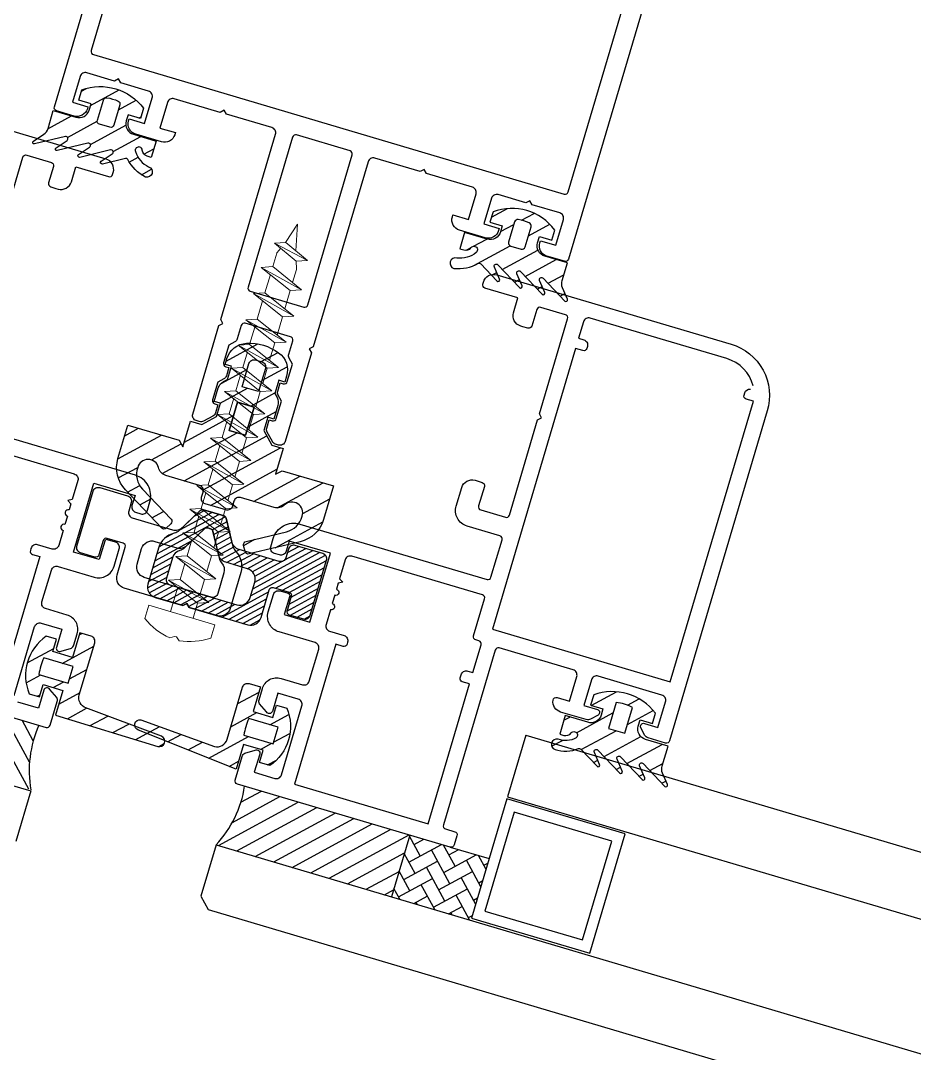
# Model space of a CAD drawing. Header units: millimetres. Extents: x 62878 to 70819, y -67946 to -61850.
# Drawn here: x 67330.67 to 67339.01, y -67114.46 to -67104.83 of the extents above; entities that cross this region are included whole.
import ezdxf

# ---------------------------------------------------------------- set-up
doc = ezdxf.new("R2010")
doc.units = ezdxf.units.MM
doc.layers.add('DOGRAMA', color=171, linetype='Continuous', lineweight=0)
doc.layers.add('DOĞRAMA-yeni', color=40, linetype='Continuous')
pattern_1 = [(28.49896, (67230.20123, -67067.4971), (-0.07574642, 0.1395136), [])]

# ---------------------------------------------------------------- blocks, each defined once
blk = doc.blocks.new('SPANDREL 96')
at = {"layer": 'DOĞRAMA-yeni', "color": 122, "lineweight": -2}
for p, q in [((46174.1326, 27269.3454), (46168.0904, 27267.5614)), ((46174.1326, 27269.3454), (46174.3025, 27268.7699)), ((46174.3025, 27268.7699), (46168.022, 27266.9156)), ((46177.0208, 27268.3213), (46084.9453, 27241.1029)), ((46177.0208, 27268.3213), (46177.1624, 27267.8418)), ((46177.1624, 27267.8418), (46177.0948, 27267.7176)), ((46177.0948, 27267.7176), (46085.2204, 27240.5586)), ((46084.9453, 27241.1029), (46085.0841, 27240.6328))]:
    blk.add_line(p, q, dxfattribs=at)
for points in [[(46174.6366, 27267.6382), (46173.5337, 27267.3126), (46173.2052, 27268.4251), (46174.3081, 27268.7508)], [(46174.5124, 27267.7058), (46173.6013, 27267.4368), (46173.3294, 27268.3575), (46174.2405, 27268.6265)]]:
    blk.add_lwpolyline(points, close=True, dxfattribs=at)
blk = doc.blocks.new('a2we')
at = {"lineweight": 5, "ltscale": 0.5}
for p, q in [((-196.014, -415.287), (-196.593, -417.249)), ((-196.014, -415.287), (-195.464, -417.711)), ((-197.575, -417.606), (-196.575, -417.242)), ((-194.158, -418.262), (-197.575, -417.606)), ((-195.158, -418.626), (-197.575, -417.606)), ((-196.89, -417.895), (-197.096, -418.345)), ((-196.575, -417.242), (-194.158, -418.262)), ((-197.114, -419.743), (-197.114, -418.428)), ((-194.158, -418.262), (-195.158, -418.626)), ((-195.158, -418.626), (-194.926, -419.295)), ((-198.114, -420.107), (-197.114, -419.743)), ((-197.114, -419.743), (-193.915, -421.04)), ((-197.114, -419.743), (-193.915, -421.04)), ((-194.915, -420.634), (-194.915, -419.361)), ((-194.915, -421.404), (-198.114, -420.107)), ((-193.915, -421.04), (-198.114, -420.107)), ((-197.114, -422.297), (-197.114, -420.512)), ((-193.915, -421.04), (-194.915, -421.404)), ((-194.915, -423.189), (-194.915, -421.404)), ((-198.114, -422.661), (-197.114, -422.297)), ((-194.915, -423.958), (-198.114, -422.661)), ((-193.915, -423.594), (-198.114, -422.661)), ((-197.114, -422.297), (-193.915, -423.594)), ((-197.114, -422.297), (-193.915, -423.594)), ((-197.114, -424.851), (-197.114, -423.066)), ((-193.915, -423.594), (-194.915, -423.958)), ((-194.915, -425.743), (-194.915, -423.958)), ((-198.114, -425.215), (-197.114, -424.851)), ((-194.915, -426.512), (-198.114, -425.215)), ((-193.915, -426.148), (-198.114, -425.215)), ((-197.114, -424.851), (-193.915, -426.148)), ((-197.114, -424.851), (-193.915, -426.148)), ((-197.114, -427.305), (-197.114, -425.621)), ((-193.915, -426.148), (-194.915, -426.512)), ((-194.915, -428.197), (-194.915, -426.512)), ((-198.114, -427.669), (-197.114, -427.305)), ((-197.114, -427.305), (-193.915, -428.602)), ((-197.114, -427.305), (-193.915, -428.602)), ((-194.915, -428.966), (-198.114, -427.669)), ((-193.915, -428.602), (-198.114, -427.669)), ((-197.114, -429.559), (-197.114, -428.024)), ((-193.915, -428.602), (-194.915, -428.966)), ((-194.915, -430.451), (-194.915, -428.966)), ((-198.114, -429.923), (-197.114, -429.559)), ((-194.915, -431.22), (-198.114, -429.923)), ((-193.915, -430.856), (-198.114, -429.923)), ((-197.114, -429.559), (-193.915, -430.856)), ((-197.114, -429.559), (-193.915, -430.856)), ((-197.114, -431.813), (-197.114, -430.278)), ((-193.915, -430.856), (-194.915, -431.22)), ((-194.915, -432.705), (-194.915, -431.22)), ((-198.114, -432.177), (-197.114, -431.813)), ((-194.915, -433.474), (-198.114, -432.177)), ((-193.915, -433.11), (-198.114, -432.177)), ((-197.114, -431.813), (-193.915, -433.11)), ((-197.114, -431.813), (-193.915, -433.11)), ((-197.114, -434.067), (-197.114, -432.532)), ((-193.915, -433.11), (-194.915, -433.474)), ((-198.114, -434.431), (-197.114, -434.067)), ((-197.114, -434.067), (-193.915, -435.365)), ((-197.114, -434.067), (-193.915, -435.365)), ((-194.915, -434.959), (-194.915, -433.474)), ((-194.915, -435.729), (-198.114, -434.431)), ((-193.915, -435.365), (-198.114, -434.431)), ((-197.114, -436.364), (-197.114, -434.786)), ((-193.915, -435.365), (-194.915, -435.729)), ((-194.915, -437.256), (-194.915, -435.729)), ((-198.114, -436.728), (-197.114, -436.364)), ((-194.915, -438.025), (-198.114, -436.728)), ((-193.915, -437.661), (-198.114, -436.728)), ((-197.114, -436.364), (-193.915, -437.661)), ((-197.114, -436.364), (-193.915, -437.661)), ((-197.114, -438.661), (-197.114, -437.134)), ((-193.915, -437.661), (-194.915, -438.025)), ((-194.915, -439.553), (-194.915, -438.025)), ((-198.114, -439.025), (-197.114, -438.661)), ((-194.915, -440.322), (-198.114, -439.025)), ((-193.915, -439.958), (-198.114, -439.025)), ((-197.114, -438.661), (-193.915, -439.958)), ((-197.114, -438.661), (-193.915, -439.958)), ((-197.114, -440.958), (-197.114, -439.431)), ((-193.915, -439.958), (-194.915, -440.322)), ((-198.114, -441.322), (-197.114, -440.958)), ((-197.114, -440.958), (-193.915, -442.255)), ((-194.915, -441.85), (-194.915, -440.322)), ((-194.915, -442.619), (-198.114, -441.322)), ((-193.915, -442.255), (-198.114, -441.322)), ((-197.114, -443.254), (-197.114, -441.727)), ((-193.915, -442.255), (-194.915, -442.619)), ((-194.915, -444.145), (-194.915, -442.619)), ((-198.114, -443.618), (-197.114, -443.254)), ((-194.915, -444.915), (-198.114, -443.618)), ((-193.915, -444.551), (-198.114, -443.618)), ((-197.114, -443.254), (-193.915, -444.551)), ((-197.114, -445.554), (-197.114, -444.023)), ((-193.915, -444.551), (-194.915, -444.915)), ((-198.114, -445.918), (-197.114, -445.554)), ((-197.114, -445.554), (-193.915, -446.851)), ((-197.114, -445.554), (-193.915, -446.851)), ((-194.915, -446.446), (-194.915, -444.915)), ((-193.915, -446.851), (-198.114, -445.918)), ((-194.915, -447.215), (-198.114, -445.918)), ((-197.114, -447.854), (-197.114, -446.323)), ((-193.915, -446.851), (-194.915, -447.215)), ((-194.915, -448.746), (-194.915, -447.215)), ((-197.114, -447.854), (-198.114, -448.218)), ((-194.915, -449.515), (-198.114, -448.218)), ((-198.114, -448.218), (-193.915, -449.151)), ((-193.915, -449.151), (-197.114, -447.854)), ((-197.114, -450.154), (-197.114, -448.624)), ((-193.915, -449.151), (-194.915, -449.515)), ((-194.915, -451.046), (-194.915, -449.515)), ((-198.114, -450.518), (-197.114, -450.154)), ((-194.915, -451.815), (-198.114, -450.518)), ((-193.915, -451.451), (-198.114, -450.518)), ((-197.114, -450.154), (-193.915, -451.451)), ((-197.114, -453.287), (-197.114, -450.924)), ((-193.915, -451.451), (-194.915, -451.815)), ((-194.915, -453.287), (-194.915, -451.815)), ((-192.798, -453.287), (-199.231, -453.287)), ((-199.231, -454.583), (-199.231, -453.287)), ((-192.798, -454.583), (-192.798, -453.287))]:
    blk.add_line(p, q, dxfattribs=at)
blk.add_lwpolyline([(-196.469, -455.664), (-196.113, -455.4), (-195.916, -455.4), (-195.56, -455.664)], dxfattribs=at)
for centre, radius, start, end in [((-196.914, -418.428), 0.2, 155.32512, 180), ((-195.115, -419.361), 0.2, 0, 19.11162), ((-195.66, -449.529), 6.188, 234.75731, 262.49049), ((-196.369, -449.529), 6.188, 277.50951, 305.24269)]:
    blk.add_arc(centre, radius, start, end, dxfattribs=at)

msp = doc.modelspace()

# ---------------------------------------------------------------- hatches: boundary and pattern name
at = {"layer": 'DOGRAMA', "lineweight": -2}
h = msp.add_hatch(dxfattribs=at)
h.set_pattern_fill('ANSI31', color=256, scale=0.05, angle=343.50275, style=0)
h.set_pattern_definition(pattern_1)
edge = h.paths.add_edge_path()
edge.add_arc((67330.831, -67105.8077), 0.1, 303.49896, 343.49896)
edge.add_line((67330.9268, -67105.8361), (67330.976, -67105.6701))
edge.add_line((67330.976, -67105.6701), (67331.1869, -67105.7326))
edge.add_arc((67331.2153, -67105.6367), 0.1, 253.49896, 343.49896)
edge.add_line((67331.3112, -67105.6652), (67331.3283, -67105.6076))
edge.add_line((67331.3283, -67105.6076), (67331.2132, -67105.5735))
edge.add_line((67331.2132, -67105.5735), (67331.2416, -67105.4777))
edge.add_arc((67331.4156, -67105.9464), 0.5, 36.62906, 110.36886, ccw=False)
edge.add_line((67331.8169, -67105.6481), (67331.7885, -67105.744))
edge.add_line((67331.7885, -67105.744), (67331.6734, -67105.7099))
edge.add_line((67331.6734, -67105.7099), (67331.6564, -67105.7674))
edge.add_arc((67331.7523, -67105.7958), 0.1, 163.49896, 253.49896)
edge.add_line((67331.7239, -67105.8917), (67331.9348, -67105.9542))
edge.add_line((67331.9348, -67105.9542), (67331.8895, -67106.1071))
edge.add_line((67331.8895, -67106.1071), (67331.8517, -67106.0959))
edge.add_arc((67331.8701, -67106.0335), 0.065, 185.08962, 253.49896, ccw=False)
edge.add_arc((67331.7728, -67106.0422), 0.0327, 5.08962, 198.92924)
edge.add_arc((67331.9721, -67105.9767), 0.2424, 198.30149, 243.80826)
edge.add_arc((67331.8496, -67106.2418), 0.05, -105.52888, 71.98435, ccw=False)
edge.add_arc((67332.0012, -67105.9568), 0.3718, 206.99894, 243.65046, ccw=False)
edge.add_arc((67331.6536, -67106.1371), 0.02, 35.1133, 103.49896)
edge.add_line((67331.6489, -67106.1177), (67331.435, -67106.169))
edge.add_arc((67331.4315, -67106.1545), 0.015, 123.49896, 283.49896, ccw=False)
edge.add_line((67331.4232, -67106.1419), (67331.5258, -67106.074))
edge.add_arc((67331.5148, -67106.0573), 0.02, 303.49896, 463.49896)
edge.add_line((67331.5101, -67106.0379), (67331.224, -67106.1065))
edge.add_arc((67331.2205, -67106.092), 0.015, 123.49896, 283.49896, ccw=False)
edge.add_line((67331.2122, -67106.0795), (67331.3149, -67106.0115))
edge.add_arc((67331.3039, -67105.9948), 0.02, 303.49896, 463.49896)
edge.add_line((67331.2992, -67105.9754), (67331.0131, -67106.0441))
edge.add_arc((67331.0096, -67106.0295), 0.015, 123.49896, 283.49896, ccw=False)
edge.add_line((67331.0013, -67106.017), (67331.104, -67105.949))
edge.add_arc((67331.0929, -67105.9323), 0.02, 303.49896, 463.49896)
edge.add_line((67331.0883, -67105.9129), (67330.8021, -67105.9816))
edge.add_arc((67330.7986, -67105.967), 0.015, 123.49896, 283.49896, ccw=False)
edge.add_line((67330.7904, -67105.9545), (67330.8862, -67105.8911))
edge = h.paths.add_edge_path(flags=16)
edge.add_line((67331.5965, -67105.6176), (67331.5406, -67105.8061))
edge.add_arc((67331.5119, -67105.7976), 0.03, 253.49896, 343.49896, ccw=False)
edge.add_line((67331.5034, -67105.8264), (67331.4075, -67105.798))
edge.add_arc((67331.416, -67105.7692), 0.03, 163.49896, 253.49896, ccw=False)
edge.add_line((67331.3872, -67105.7607), (67331.4431, -67105.5722))
edge.add_arc((67331.4718, -67105.5807), 0.03, 81.26539, 163.49896, ccw=False)
edge.add_arc((67331.4156, -67105.9464), 0.4, 65.73252, 81.26539, ccw=False)
edge.add_arc((67331.5677, -67105.6091), 0.03, -16.50104, 65.73252, ccw=False)
h = msp.add_hatch(dxfattribs=at)
h.set_pattern_fill('ANSI31', color=256, scale=0.05, angle=343.50275, style=0)
h.set_pattern_definition(pattern_1)
edge = h.paths.add_edge_path()
edge.add_arc((67335.8168, -67107.2847), 0.1, 163.49896, 203.49896, ccw=False)
edge.add_line((67335.7209, -67107.2563), (67335.7701, -67107.0903))
edge.add_line((67335.7701, -67107.0903), (67335.5591, -67107.0278))
edge.add_arc((67335.5875, -67106.9319), 0.1, 163.49896, 253.49896, ccw=False)
edge.add_line((67335.4917, -67106.9035), (67335.5087, -67106.846))
edge.add_line((67335.5087, -67106.846), (67335.6238, -67106.8801))
edge.add_line((67335.6238, -67106.8801), (67335.6522, -67106.7842))
edge.add_arc((67335.2509, -67107.0825), 0.5, 36.62906, 110.36886)
edge.add_line((67335.0769, -67106.6138), (67335.0485, -67106.7097))
edge.add_line((67335.0485, -67106.7097), (67335.1635, -67106.7438))
edge.add_line((67335.1635, -67106.7438), (67335.1465, -67106.8013))
edge.add_arc((67335.0506, -67106.7729), 0.1, 253.49896, 343.49896, ccw=False)
edge.add_line((67335.0222, -67106.8688), (67334.8113, -67106.8063))
edge.add_line((67334.8113, -67106.8063), (67334.766, -67106.9592))
edge.add_line((67334.766, -67106.9592), (67334.8038, -67106.9704))
edge.add_arc((67334.8223, -67106.9081), 0.065, 253.49896, 321.90829)
edge.add_arc((67334.8992, -67106.9683), 0.0327, -51.93132, 141.90829, ccw=False)
edge.add_arc((67334.7678, -67106.8049), 0.2424, 263.18965, 308.69642, ccw=False)
edge.add_arc((67334.7261, -67107.0939), 0.05, 75.01356, 252.5268)
edge.add_arc((67334.7541, -67106.7723), 0.3718, 263.34746, 299.99898)
edge.add_arc((67334.9475, -67107.1129), 0.02, 43.49896, 111.88462, ccw=False)
edge.add_line((67334.962, -67107.0991), (67335.1134, -67107.2587))
edge.add_arc((67335.1243, -67107.2484), 0.015, 223.49896, 383.49896)
edge.add_line((67335.1381, -67107.2424), (67335.089, -67107.1295))
edge.add_arc((67335.1073, -67107.1215), 0.02, 43.49896, 203.49896, ccw=False)
edge.add_line((67335.1218, -67107.1078), (67335.3244, -67107.3212))
edge.add_arc((67335.3353, -67107.3109), 0.015, 223.49896, 383.49896)
edge.add_line((67335.349, -67107.3049), (67335.2999, -67107.192))
edge.add_arc((67335.3183, -67107.184), 0.02, 43.49896, 203.49896, ccw=False)
edge.add_line((67335.3328, -67107.1703), (67335.5353, -67107.3837))
edge.add_arc((67335.5462, -67107.3734), 0.015, 223.49896, 383.49896)
edge.add_line((67335.56, -67107.3674), (67335.5109, -67107.2545))
edge.add_arc((67335.5292, -67107.2465), 0.02, 43.49896, 203.49896, ccw=False)
edge.add_line((67335.5437, -67107.2327), (67335.7463, -67107.4462))
edge.add_arc((67335.7571, -67107.4359), 0.015, 223.49896, 383.49896)
edge.add_line((67335.7709, -67107.4299), (67335.7251, -67107.3245))
edge = h.paths.add_edge_path(flags=16)
edge.add_line((67335.2783, -67106.7083), (67335.2225, -67106.8968))
edge.add_arc((67335.2512, -67106.9053), 0.03, 163.49896, 253.49896)
edge.add_line((67335.2427, -67106.9341), (67335.3386, -67106.9625))
edge.add_arc((67335.3471, -67106.9337), 0.03, 253.49896, 343.49896)
edge.add_line((67335.3759, -67106.9422), (67335.4317, -67106.7537))
edge.add_arc((67335.403, -67106.7452), 0.03, 343.49896, 425.73252)
edge.add_arc((67335.2509, -67107.0825), 0.4, 65.73252, 81.26539)
edge.add_arc((67335.3071, -67106.7168), 0.03, 81.26539, 163.49896)
h = msp.add_hatch(dxfattribs=at)
h.set_pattern_fill('ANSI31', color=256, scale=0.05, angle=343.50275, style=0)
h.set_pattern_definition(pattern_1)
edge = h.paths.add_edge_path(flags=16)
edge.add_arc((67332.8489, -67108.0438), 0.05, 73.49896, 163.49896, ccw=False)
edge.add_line((67332.8631, -67107.9958), (67332.9207, -67108.0129))
edge.add_arc((67332.9065, -67108.0608), 0.05, -16.50104, 73.49896, ccw=False)
edge.add_line((67332.9544, -67108.075), (67332.8905, -67108.2908))
edge.add_line((67332.8905, -67108.2908), (67332.7371, -67108.2453))
edge.add_line((67332.7371, -67108.2453), (67332.801, -67108.0296))
h.paths.add_polyline_path([(67332.6945, -67108.3891), (67332.8479, -67108.4346), (67332.7698, -67108.6983), (67332.6164, -67108.6528)], flags=16)
edge = h.paths.add_edge_path()
edge.add_arc((67332.9601, -67108.091), 0.2, -16.50104, 54.06518, ccw=False)
edge.add_line((67333.1519, -67108.1478), (67333.1359, -67108.2018))
edge.add_line((67333.1359, -67108.2018), (67333.0784, -67108.1848))
edge.add_line((67333.0784, -67108.1848), (67333.0419, -67108.3078))
edge.add_line((67333.0419, -67108.3078), (67333.0626, -67108.3459))
edge.add_arc((67332.9748, -67108.3936), 0.1, -16.50104, 28.49896, ccw=False)
edge.add_line((67333.0706, -67108.422), (67333.0336, -67108.547))
edge.add_line((67333.0336, -67108.547), (67332.9761, -67108.5299))
edge.add_line((67332.9761, -67108.5299), (67332.9397, -67108.6529))
edge.add_line((67332.9397, -67108.6529), (67333.0151, -67108.7918))
edge.add_line((67333.0151, -67108.7918), (67333.1189, -67108.8225))
edge.add_line((67333.1189, -67108.8225), (67333.0479, -67109.0622))
edge.add_line((67333.0479, -67109.0622), (67333.11, -67109.0285))
edge.add_line((67333.11, -67109.0285), (67333.5894, -67109.1705))
edge.add_line((67333.5894, -67109.1705), (67333.4966, -67109.4838))
edge.add_arc((67333.209, -67109.3986), 0.3, 283.49896, 343.49896, ccw=False)
edge.add_line((67333.279, -67109.6903), (67332.8013, -67109.805))
edge.add_arc((67332.7943, -67109.7759), 0.03, 193.49896, 283.49896, ccw=False)
edge.add_line((67332.7651, -67109.7829), (67332.7511, -67109.7245))
edge.add_arc((67332.7803, -67109.7175), 0.03, 103.49896, 193.49896, ccw=False)
edge.add_line((67332.7733, -67109.6883), (67333.1499, -67109.5979))
edge.add_arc((67333.1032, -67109.4034), 0.2, 283.49896, 345.41856)
edge.add_arc((67333.2024, -67109.4209), 0.1, 340.78411, 493.49896)
edge.add_arc((67333.0647, -67109.2758), 0.1, 253.49896, 313.49896, ccw=False)
edge.add_line((67333.0363, -67109.3717), (67332.723, -67109.2789))
edge.add_arc((67332.7088, -67109.3268), 0.05, 73.49896, 163.49896)
edge.add_line((67332.6608, -67109.3126), (67332.6466, -67109.3605))
edge.add_arc((67332.5987, -67109.3463), 0.05, 253.49896, 343.49896, ccw=False)
edge.add_line((67332.5845, -67109.3943), (67332.3927, -67109.3375))
edge.add_arc((67332.4069, -67109.2895), 0.05, 163.49896, 253.49896, ccw=False)
edge.add_line((67332.359, -67109.2753), (67332.3732, -67109.2274))
edge.add_arc((67332.3252, -67109.2132), 0.05, 343.49896, 433.49896)
edge.add_line((67332.3394, -67109.1653), (67332.0261, -67109.0724))
edge.add_arc((67332.0545, -67108.9766), 0.1, 193.49896, 253.49896, ccw=False)
edge.add_arc((67331.86, -67109.0232), 0.1, 13.49896, 166.21381)
edge.add_arc((67331.9527, -67109.0626), 0.2, 161.57936, 223.49896)
edge.add_line((67331.8076, -67109.2003), (67332.0742, -67109.4813))
edge.add_arc((67332.0525, -67109.5019), 0.03, -46.50104, 43.49896, ccw=False)
edge.add_line((67332.0731, -67109.5237), (67332.0296, -67109.565))
edge.add_arc((67332.0089, -67109.5432), 0.03, 223.49896, 313.49896, ccw=False)
edge.add_line((67331.9872, -67109.5639), (67331.649, -67109.2075))
edge.add_arc((67331.8666, -67109.001), 0.3, 163.49896, 223.49896, ccw=False)
edge.add_line((67331.579, -67108.9158), (67331.6718, -67108.6024))
edge.add_line((67331.6718, -67108.6024), (67332.1512, -67108.7445))
edge.add_line((67332.1512, -67108.7445), (67332.1849, -67108.8066))
edge.add_line((67332.1849, -67108.8066), (67332.2559, -67108.5669))
edge.add_line((67332.2559, -67108.5669), (67332.3598, -67108.5977))
edge.add_line((67332.3598, -67108.5977), (67332.4986, -67108.5223))
edge.add_line((67332.4986, -67108.5223), (67332.5351, -67108.3993))
edge.add_line((67332.5351, -67108.3993), (67332.4775, -67108.3822))
edge.add_line((67332.4775, -67108.3822), (67332.5145, -67108.2573))
edge.add_arc((67332.6104, -67108.2857), 0.1, 118.49896, 163.49896, ccw=False)
edge.add_line((67332.5627, -67108.1978), (67332.6009, -67108.1771))
edge.add_line((67332.6009, -67108.1771), (67332.6373, -67108.0541))
edge.add_line((67332.6373, -67108.0541), (67332.5798, -67108.0371))
edge.add_line((67332.5798, -67108.0371), (67332.5958, -67107.9831))
edge.add_arc((67332.7875, -67108.0399), 0.2, 92.93274, 163.49896, ccw=False)
edge.add_arc((67332.8014, -67108.31), 0.4705, 54.06518, 92.93274, ccw=False)
at = {"layer": 'DOGRAMA', "lineweight": -2, "ltscale": 5}
h = msp.add_hatch(dxfattribs=at)
h.set_pattern_fill('ANSI31', color=256, scale=0.015, angle=343.50275, style=0)
h.set_pattern_definition([(28.49896, (67230.20123, -67067.4971), (-0.022723925, 0.041854078), [])])
edge = h.paths.add_edge_path(flags=16)
edge.add_line((67332.4423, -67109.5698), (67332.4162, -67109.5621))
edge.add_arc((67332.4077, -67109.5908), 0.03, 73.49896, 133.49896)
edge.add_line((67332.387, -67109.5691), (67332.1981, -67109.7483))
edge.add_arc((67332.1293, -67109.6757), 0.1, 285.64, 313.49896, ccw=False)
edge.add_arc((67332.1832, -67109.8683), 0.1, 105.64, 163.49896)
edge.add_line((67332.0873, -67109.8399), (67332.0305, -67110.0319))
edge.add_arc((67332.0784, -67110.0461), 0.05, 163.49896, 253.49896)
edge.add_line((67332.0642, -67110.094), (67332.6875, -67110.2786))
edge.add_arc((67332.7159, -67110.1828), 0.1, 253.49896, 343.49896)
edge.add_line((67332.8117, -67110.2112), (67332.8544, -67110.0672))
edge.add_arc((67332.7585, -67110.0388), 0.1, 343.49896, 433.49896)
edge.add_line((67332.7869, -67109.9429), (67332.5843, -67109.8829))
edge.add_arc((67332.6127, -67109.787), 0.1, 193.49896, 253.49896, ccw=False)
edge.add_line((67332.5155, -67109.8103), (67332.463, -67109.5916))
edge.add_arc((67332.4338, -67109.5986), 0.03, 13.49896, 73.49896)
edge = h.paths.add_edge_path()
edge.add_line((67333.027, -67110.1183), (67333.1756, -67110.1623))
edge.add_arc((67333.1671, -67110.1911), 0.03, -16.50104, 73.49896, ccw=False)
edge.add_line((67333.1958, -67110.1996), (67333.1561, -67110.3338))
edge.add_arc((67333.1848, -67110.3424), 0.03, 163.49896, 253.49896)
edge.add_line((67333.1763, -67110.3711), (67333.3106, -67110.4109))
edge.add_arc((67333.3248, -67110.3629), 0.05, 253.49896, 343.49896)
edge.add_line((67333.3727, -67110.3771), (67333.5247, -67109.8642))
edge.add_arc((67333.4767, -67109.85), 0.05, 343.49896, 433.49896)
edge.add_line((67333.4909, -67109.802), (67333.232, -67109.7253))
edge.add_arc((67333.2178, -67109.7733), 0.05, 73.49896, 163.49896)
edge.add_line((67333.1699, -67109.7591), (67333.1458, -67109.8406))
edge.add_arc((67333.0978, -67109.8264), 0.05, 253.49896, 343.49896, ccw=False)
edge.add_line((67333.0836, -67109.8743), (67332.71, -67109.7636))
edge.add_arc((67332.7384, -67109.6678), 0.1, 193.49896, 253.49896, ccw=False)
edge.add_line((67332.6411, -67109.6911), (67332.5886, -67109.4723))
edge.add_arc((67332.5595, -67109.4794), 0.03, 13.49896, 73.49896)
edge.add_line((67332.568, -67109.4506), (67332.3757, -67109.3936))
edge.add_arc((67332.3672, -67109.4224), 0.03, 73.49896, 133.49896)
edge.add_line((67332.3466, -67109.4006), (67332.1508, -67109.5864))
edge.add_arc((67332.082, -67109.5139), 0.1, 283.01029, 313.49896, ccw=False)
edge.add_arc((67332.1495, -67109.8062), 0.2, 103.01029, 163.49896)
edge.add_line((67331.9577, -67109.7494), (67331.8583, -67110.0852))
edge.add_arc((67331.9541, -67110.1136), 0.1, 163.49896, 253.49896)
edge.add_line((67331.9257, -67110.2094), (67332.1846, -67110.2861))
edge.add_line((67332.1846, -67110.2861), (67332.2219, -67110.2659))
edge.add_line((67332.2219, -67110.2659), (67332.2421, -67110.3032))
edge.add_line((67332.2421, -67110.3032), (67332.7887, -67110.4651))
edge.add_arc((67332.8171, -67110.3692), 0.1, 253.49896, 343.49896)
edge.add_line((67332.913, -67110.3976), (67332.9897, -67110.1385))
edge.add_arc((67333.0185, -67110.1471), 0.03, 73.49896, 163.49896, ccw=False)
at = {"layer": 'DOGRAMA', "lineweight": -2}
h = msp.add_hatch(dxfattribs=at)
h.set_pattern_fill('ANSI31', color=256, scale=0.05, angle=343.50275, style=0)
h.set_pattern_definition(pattern_1)
edge = h.paths.add_edge_path(flags=16)
edge.add_arc((67331.5009, -67111.0393), 0.6683, 156.62328, 170.37464)
edge.add_line((67330.842, -67110.9275), (67331.1155, -67111.0085))
edge.add_line((67331.1155, -67111.0085), (67331.1609, -67110.8551))
edge.add_line((67331.1609, -67110.8551), (67330.8875, -67110.7741))
edge = h.paths.add_edge_path()
edge.add_line((67331.3285, -67110.571), (67331.223, -67110.5398))
edge.add_line((67331.223, -67110.5398), (67331.1549, -67110.7699))
edge.add_line((67331.1549, -67110.7699), (67330.9727, -67110.7159))
edge.add_line((67330.9727, -67110.7159), (67331.0068, -67110.6009))
edge.add_line((67331.0068, -67110.6009), (67330.9109, -67110.5725))
edge.add_arc((67331.1593, -67110.9381), 0.442, 124.19131, 202.80661)
edge.add_line((67330.7518, -67111.1094), (67330.8477, -67111.1378))
edge.add_line((67330.8477, -67111.1378), (67330.8818, -67111.0227))
edge.add_line((67330.8818, -67111.0227), (67331.064, -67111.0767))
edge.add_line((67331.064, -67111.0767), (67330.9958, -67111.3068))
edge.add_line((67330.9958, -67111.3068), (67331.9515, -67111.5993))
edge.add_arc((67331.9657, -67111.5514), 0.05, 253.49896, 426.78912)
edge.add_line((67331.9854, -67111.5054), (67331.2801, -67111.2407))
edge.add_arc((67331.3144, -67111.1468), 0.1, 163.49896, 249.92423, ccw=False)
edge.add_line((67331.2185, -67111.1184), (67331.3623, -67110.6332))
edge.add_arc((67331.3143, -67110.619), 0.05, 343.49896, 433.49896)
h = msp.add_hatch(dxfattribs=at)
h.set_pattern_fill('ANSI31', color=256, scale=0.04, angle=343.50275, style=0)
h.set_pattern_definition([(118.49896, (67460.54055, -67135.73127), (0.11161088, 0.06059713), [])])
h.paths.add_polyline_path([(67329.5594, -67111.0508, 0.414214), (67329.5936, -67111.0322), (67330.8424, -67111.4022, 0.153231), (67330.7679, -67112.0059), (67329.3968, -67111.5997)])
h.paths.add_polyline_path([(67329.3021, -67110.9459), (67329.5408, -67111.0166, 0.414214), (67329.5594, -67111.0508), (67329.3968, -67111.5997), (67329.1316, -67111.5212)])
h = msp.add_hatch(dxfattribs=at)
h.set_pattern_fill('ANSI31', color=256, scale=0.05, angle=343.50275, style=0)
h.set_pattern_definition(pattern_1)
edge = h.paths.add_edge_path(flags=16)
edge.add_arc((67333.4117, -67111.6053), 0.6683, 156.62328, 170.37464)
edge.add_line((67332.7528, -67111.4936), (67333.0263, -67111.5746))
edge.add_line((67333.0263, -67111.5746), (67333.0717, -67111.4212))
edge.add_line((67333.0717, -67111.4212), (67332.7983, -67111.3402))
edge = h.paths.add_edge_path()
edge.add_line((67332.8037, -67111.0132), (67332.9091, -67111.0445))
edge.add_line((67332.9091, -67111.0445), (67332.841, -67111.2746))
edge.add_line((67332.841, -67111.2746), (67333.0231, -67111.3286))
edge.add_line((67333.0231, -67111.3286), (67333.0572, -67111.2135))
edge.add_line((67333.0572, -67111.2135), (67333.1531, -67111.2419))
edge.add_arc((67332.7457, -67111.4132), 0.442, -55.80869, 22.80661, ccw=False)
edge.add_line((67332.994, -67111.7788), (67332.8982, -67111.7504))
edge.add_line((67332.8982, -67111.7504), (67332.9323, -67111.6354))
edge.add_line((67332.9323, -67111.6354), (67332.7501, -67111.5814))
edge.add_line((67332.7501, -67111.5814), (67332.6819, -67111.8115))
edge.add_line((67332.6819, -67111.8115), (67331.7705, -67111.4483))
edge.add_arc((67331.7847, -67111.4003), 0.05, 80.2088, 253.49896, ccw=False)
edge.add_line((67331.7932, -67111.3511), (67332.4795, -67111.6012))
edge.add_arc((67332.5019, -67111.5038), 0.1, 257.07369, 343.49896)
edge.add_line((67332.5978, -67111.5322), (67332.7415, -67111.047))
edge.add_arc((67332.7895, -67111.0612), 0.05, 73.49896, 163.49896, ccw=False)
h = msp.add_hatch(dxfattribs=at)
h.set_pattern_fill('ANSI31', color=256, scale=0.05, angle=343.50275, style=0)
h.set_pattern_definition(pattern_1)
edge = h.paths.add_edge_path(flags=16)
edge.add_arc((67336.1897, -67111.5887), 0.4, 61.962, 85.03592)
edge.add_line((67336.2243, -67111.1902), (67336.1527, -67111.4317))
edge.add_line((67336.1527, -67111.4317), (67336.3061, -67111.4772))
edge.add_line((67336.3061, -67111.4772), (67336.3777, -67111.2356))
edge = h.paths.add_edge_path()
edge.add_arc((67336.1897, -67111.5887), 0.5, 36.62906, 110.36886)
edge.add_line((67336.0156, -67111.1199), (67335.9872, -67111.2158))
edge.add_line((67335.9872, -67111.2158), (67336.1023, -67111.2499))
edge.add_line((67336.1023, -67111.2499), (67336.0853, -67111.3074))
edge.add_arc((67335.9894, -67111.279), 0.1, 253.49896, 343.49896, ccw=False)
edge.add_line((67335.961, -67111.3749), (67335.75, -67111.3124))
edge.add_line((67335.75, -67111.3124), (67335.6989, -67111.485))
edge.add_line((67335.6989, -67111.485), (67335.7368, -67111.4962))
edge.add_arc((67335.7552, -67111.4339), 0.065, 253.49896, 321.90829)
edge.add_arc((67335.8321, -67111.4942), 0.0327, -51.93132, 141.90829, ccw=False)
edge.add_arc((67335.7544, -67111.3463), 0.1993, 249.14927, 299.41518, ccw=False)
edge.add_arc((67335.6705, -67111.5809), 0.05, 75.01356, 252.5268)
edge.add_arc((67335.7524, -67111.3201), 0.3233, 252.55831, 291.88462)
edge.add_arc((67335.8804, -67111.6387), 0.02, 43.49896, 111.88462, ccw=False)
edge.add_line((67335.8949, -67111.6249), (67336.0464, -67111.7845))
edge.add_arc((67336.0573, -67111.7742), 0.015, 223.49896, 383.49896)
edge.add_line((67336.071, -67111.7682), (67336.0219, -67111.6553))
edge.add_arc((67336.0403, -67111.6474), 0.02, 43.49896, 203.49896, ccw=False)
edge.add_line((67336.0548, -67111.6336), (67336.2573, -67111.847))
edge.add_arc((67336.2682, -67111.8367), 0.015, 223.49896, 383.49896)
edge.add_line((67336.282, -67111.8307), (67336.2329, -67111.7178))
edge.add_arc((67336.2512, -67111.7098), 0.02, 43.49896, 203.49896, ccw=False)
edge.add_line((67336.2657, -67111.6961), (67336.4683, -67111.9095))
edge.add_arc((67336.4791, -67111.8992), 0.015, 223.49896, 383.49896)
edge.add_line((67336.4929, -67111.8932), (67336.4438, -67111.7803))
edge.add_arc((67336.4621, -67111.7723), 0.02, 43.49896, 203.49896, ccw=False)
edge.add_line((67336.4767, -67111.7586), (67336.6792, -67111.972))
edge.add_arc((67336.6901, -67111.9617), 0.015, 223.49896, 383.49896)
edge.add_line((67336.7038, -67111.9557), (67336.658, -67111.8504))
edge.add_arc((67336.7497, -67111.8105), 0.1, 163.49896, 203.49896, ccw=False)
edge.add_line((67336.6539, -67111.7821), (67336.7088, -67111.5964))
edge.add_line((67336.7088, -67111.5964), (67336.4979, -67111.534))
edge.add_arc((67336.5263, -67111.4381), 0.1, 163.49896, 253.49896, ccw=False)
edge.add_line((67336.4304, -67111.4097), (67336.4475, -67111.3521))
edge.add_line((67336.4475, -67111.3521), (67336.5625, -67111.3862))
edge.add_line((67336.5625, -67111.3862), (67336.5909, -67111.2903))
h = msp.add_hatch(dxfattribs=at)
h.set_pattern_fill('ANSI31', color=256, scale=0.04, angle=343.50275, style=0)
h.set_pattern_definition([(28.49896, (67210.7373, -67061.73123), (-0.06059713, 0.11161088), [])])
h.paths.add_polyline_path([(67334.0275, -67112.3744, -0.414214), (67334.0089, -67112.3402), (67332.76, -67111.9703, -0.153231), (67332.4937, -67112.5171), (67333.8648, -67112.9233)])
h.paths.add_polyline_path([(67334.3004, -67112.4266), (67334.0616, -67112.3558, -0.414214), (67334.0275, -67112.3744), (67333.8648, -67112.9233), (67334.13, -67113.0018)])
h = msp.add_hatch(dxfattribs=at)
h.set_pattern_fill('AR-HBONE', color=256, scale=0.03, angle=343.50275, style=0)
h.set_pattern_definition([(118.49896, (67349.17246, -67079.47469), (0.04820196, 0.16271623), [0.36, -0.12]), (28.49896, (67349.1152, -67079.36923), (0.04820196, 0.16271623), [0.36, -0.12])])
h.paths.add_polyline_path([(67334.8023, -67112.5752), (67335.042, -67112.6462), (67334.8716, -67113.2215), (67334.13, -67113.0018), (67334.3004, -67112.4266)])

# ---------------------------------------------------------------- linework, layer by layer
for p, q in [((67334.3004, -67112.4266), (67334.13, -67113.0018)), ((67334.3004, -67112.4266), (67334.13, -67113.0018)), ((67334.6777, -67112.5383), (67335.042, -67112.6462))]:
    msp.add_line(p, q, dxfattribs=at)
at = {"layer": 'DOGRAMA', "lineweight": -2, "ltscale": 0.5}
for points in [[(67338.774, -67096.9498), (67335.7803, -67107.0557, -0.414214), (67335.743, -67107.0759), (67335.58, -67107.0277, -0.414214), (67335.5126, -67106.9034), (67335.5182, -67106.8842), (67335.6621, -67106.9268), (67335.7331, -67106.6871, 0.414214), (67335.6993, -67106.625), (67335.4405, -67106.5483), (67335.4202, -67106.511), (67335.3829, -67106.5312), (67335.124, -67106.4545, 0.414214), (67335.0619, -67106.4883), (67334.9909, -67106.728), (67335.1347, -67106.7706), (67335.129, -67106.7898, -0.414214), (67335.0048, -67106.8572), (67334.7651, -67106.7862, -0.414214), (67334.6976, -67106.6619), (67334.7033, -67106.6428), (67334.8471, -67106.6854), (67334.9181, -67106.4457, 0.414214), (67334.8843, -67106.3835), (67334.4559, -67106.2566), (67334.4356, -67106.2193), (67334.3984, -67106.2396), (67333.9735, -67106.1137, 0.414214), (67333.9113, -67106.1474), (67333.4001, -67107.8733), (67333.3628, -67107.8935), (67333.383, -67107.9308), (67333.1388, -67108.7554, -0.414214), (67333.0766, -67108.7892), (67333.0485, -67108.7808, -0.198912), (67333.0188, -67108.7567), (67332.9711, -67108.6689, -0.198912), (67332.9671, -67108.6308), (67332.9896, -67108.5548), (67333.0184, -67108.5633, 0.414214), (67333.0557, -67108.5431), (67333.1039, -67108.3801), (67333.0733, -67108.3237, -0.198912), (67333.0693, -67108.2856), (67333.0919, -67108.2096), (67333.1206, -67108.2181, 0.414214), (67333.1579, -67108.1979), (67333.2062, -67108.0349), (67333.1756, -67107.9785, -0.198912), (67333.1716, -67107.9405), (67333.2083, -67107.8165, 0.414214), (67333.1881, -67107.7792), (67332.7662, -67107.6542, 0.414214), (67332.7289, -67107.6745), (67332.6922, -67107.7984, -0.198912), (67332.6681, -67107.8282), (67332.6117, -67107.8588), (67332.5634, -67108.0218, 0.414214), (67332.5837, -67108.0591), (67332.6124, -67108.0676), (67332.5899, -67108.1436, -0.198912), (67332.5658, -67108.1734), (67332.5095, -67108.204), (67332.4612, -67108.367, 0.414214), (67332.4814, -67108.4042), (67332.5102, -67108.4128), (67332.4877, -67108.4888, -0.198912), (67332.4636, -67108.5185), (67332.3757, -67108.5662, -0.198912), (67332.3376, -67108.5702), (67332.3096, -67108.5619, -0.414214), (67332.2758, -67108.4998), (67332.5201, -67107.6752), (67332.5574, -67107.655), (67332.5371, -67107.6177), (67333.0484, -67105.8918, 0.414214), (67333.0147, -67105.8297), (67332.5898, -67105.7038), (67332.5695, -67105.6665), (67332.5322, -67105.6868), (67332.1038, -67105.5598, 0.414214), (67332.0416, -67105.5936), (67331.9706, -67105.8333), (67332.1145, -67105.8759), (67332.1088, -67105.8951, -0.414214), (67331.9845, -67105.9625), (67331.7448, -67105.8915, -0.414214), (67331.6773, -67105.7672), (67331.683, -67105.7481), (67331.8268, -67105.7907), (67331.8978, -67105.551, 0.414214), (67331.8641, -67105.4888), (67331.6052, -67105.4121), (67331.585, -67105.3749), (67331.5477, -67105.3951), (67331.2888, -67105.3184, 0.414214), (67331.2266, -67105.3521), (67331.1556, -67105.5918), (67331.2995, -67105.6345), (67331.2938, -67105.6536, -0.414214), (67331.1695, -67105.7211), (67331.0065, -67105.6728, -0.414214), (67330.9863, -67105.6355), (67333.98, -67095.5296, -0.414214)], [(67330.4277, -67106.9928), (67330.6905, -67106.1059, -0.414214), (67330.7278, -67106.0857), (67330.9579, -67106.1538, -0.414214), (67330.9781, -67106.1911), (67330.9327, -67106.3445, 0.414214), (67330.9529, -67106.3818), (67331.0009, -67106.396), (67331.02, -67106.4017, 0.414214), (67331.1443, -67106.3342), (67331.1855, -67106.1952), (67331.4923, -67106.2861, 0.414214), (67331.5296, -67106.2658), (67331.5353, -67106.2467, 0.414214), (67331.4678, -67106.1224), (67329.2817, -67105.4748, 0.414214)], [(67337.5035, -67108.2371, 0.26214), (67337.2576, -67107.9835), (67335.9824, -67107.6058, 0.414214), (67335.9203, -67107.6395), (67335.8748, -67107.7929), (67335.9228, -67107.8071, -0.414214), (67335.9565, -67107.8692), (67335.9508, -67107.8884, -0.414214), (67335.9135, -67107.9087), (67335.8464, -67107.8888), (67335.071, -67110.5064), (67336.7298, -67110.9977), (67337.5052, -67108.3802), (67337.4381, -67108.3603, -0.414214), (67337.4178, -67108.323), (67337.4235, -67108.3038, -0.361813), (67337.4767, -67108.2683)], [(67330.6116, -67111.1252), (67330.8019, -67110.4828, -0.414214), (67330.864, -67110.4491), (67331.0558, -67110.5059), (67331.0053, -67110.6761, 0.668048), (67331.0484, -67110.711), (67331.1445, -67110.683, 0.19911), (67331.1686, -67110.6533), (67331.1996, -67110.5485, 0.414214), (67331.1051, -67110.3745), (67330.9038, -67110.3148, -0.414214), (67330.87, -67110.2527), (67330.9581, -67109.9555, -0.414214), (67331.0202, -67109.9217), (67331.3558, -67110.0211, 0.414214), (67331.5423, -67109.9199), (67331.5905, -67109.7569, 0.414214), (67331.5568, -67109.6948), (67331.4801, -67109.672, 0.414214), (67331.4552, -67109.6855), (67331.4041, -67109.8581), (67331.1644, -67109.7871), (67331.3547, -67109.1447), (67331.7382, -67109.2583), (67331.7098, -67109.3542, 0.414214), (67331.7436, -67109.4164), (67331.7915, -67109.4306, 0.414214), (67331.8537, -67109.3968), (67331.8764, -67109.3201, 0.414214), (67331.7414, -67109.0715), (67329.9964, -67108.5546, -0.414214)], [(67328.9248, -67110.8341), (67330.9095, -67111.4221, 0.414214), (67330.9468, -67111.4018), (67331.0119, -67111.182, 0.198962), (67331.0079, -67111.1439), (67330.9426, -67111.0681, 0.668048), (67330.8875, -67111.0739), (67330.8371, -67111.2442), (67330.6453, -67111.1874, -0.414214)]]:
    msp.add_lwpolyline(points, format="xyb", dxfattribs=at)
for points in [[(67337.9198, -67099.1998), (67338.0192, -67098.8642), (67338.5503, -67097.0713, 0.414214), (67338.5301, -67097.034), (67334.1387, -67095.7331, 0.414214), (67334.1014, -67095.7533), (67333.5703, -67097.5463), (67333.4709, -67097.8819), (67331.3293, -67105.1114, 0.414214), (67331.3495, -67105.1487), (67335.7409, -67106.4495, 0.414214), (67335.7782, -67106.4293)], [(67336.4881, -67111.385), (67336.6144, -67111.4224), (67336.6854, -67111.1827, 0.414214), (67336.6516, -67111.1206), (67336.0572, -67110.9445, 0.414214), (67335.995, -67110.9782), (67335.924, -67111.2179), (67336.0503, -67111.2554, -0.668097), (67336.0558, -67111.3073), (67335.9849, -67111.3458, -0.198962), (67335.9468, -67111.3498), (67335.7071, -67111.2788, -0.372839), (67335.6365, -67111.1685, -0.45685), (67335.6747, -67111.1441), (67335.7898, -67111.1782), (67335.858, -67110.9481, 0.414214), (67335.8242, -67110.8859), (67335.1339, -67110.6814, 0.414214), (67335.0966, -67110.7017), (67334.6137, -67112.3316, 0.414214), (67334.634, -67112.3689), (67334.7203, -67112.3945, -0.414214), (67334.7405, -67112.4318), (67334.715, -67112.5181, -0.414214), (67334.6777, -67112.5383), (67332.6929, -67111.9504, -0.414214), (67332.6727, -67111.9131), (67332.7378, -67111.6932, -0.198962), (67332.7619, -67111.6635), (67332.858, -67111.6355, -0.668048), (67332.901, -67111.6704), (67332.8506, -67111.8406), (67333.0424, -67111.8974, 0.414214), (67333.1045, -67111.8637), (67333.2948, -67111.2213, 0.414214), (67333.2611, -67111.1591), (67333.0693, -67111.1023), (67333.0189, -67111.2726, -0.668048), (67332.9637, -67111.2784), (67332.8984, -67111.2026, -0.19911), (67332.8944, -67111.1645), (67332.9255, -67111.0597, -0.414214), (67333.0995, -67110.9653), (67333.3008, -67111.0249, 0.414214), (67333.363, -67110.9912), (67333.451, -67110.6939, 0.414214), (67333.4173, -67110.6318), (67333.0817, -67110.5324, -0.414214), (67332.9805, -67110.346), (67333.0288, -67110.183, -0.414214), (67333.0909, -67110.1492), (67333.1676, -67110.1719, -0.414214), (67333.1811, -67110.1968), (67333.13, -67110.3694), (67333.3697, -67110.4404), (67333.56, -67109.798), (67333.1765, -67109.6844), (67333.1481, -67109.7803, -0.414214), (67333.0859, -67109.814), (67333.038, -67109.7998, -0.414214), (67333.0042, -67109.7377), (67333.027, -67109.661, -0.414214), (67333.2755, -67109.526), (67335.0206, -67110.0429, 0.414214), (67335.0578, -67110.0227), (67335.1615, -67109.6727, 0.414214), (67335.1413, -67109.6354), (67334.8345, -67109.5445, -0.414214), (67334.7332, -67109.3581), (67334.7844, -67109.1855, -0.414214), (67334.9087, -67109.1181), (67334.9278, -67109.1237), (67334.9758, -67109.1379, -0.414214), (67334.996, -67109.1752), (67334.942, -67109.3574, 0.414214), (67334.9623, -67109.3947), (67335.1924, -67109.4629, 0.414214), (67335.2297, -67109.4426), (67335.4924, -67108.5557), (67335.5297, -67108.5355), (67335.5095, -67108.4982), (67335.7722, -67107.6113, 0.414214), (67335.7519, -67107.574), (67335.5218, -67107.5058, 0.414214), (67335.4845, -67107.5261), (67335.4391, -67107.6795, -0.414214), (67335.4018, -67107.6997), (67335.3539, -67107.6855), (67335.3347, -67107.6798, -0.414214), (67335.2672, -67107.5555), (67335.3084, -67107.4165), (67335.0016, -67107.3256, -0.414214), (67334.9813, -67107.2883), (67334.987, -67107.2692, -0.414214), (67335.1113, -67107.2017), (67337.2974, -67107.8493, -0.414214), (67337.6348, -67108.4707), (67336.7231, -67111.5485, -0.414214), (67336.6858, -67111.5687), (67336.5234, -67111.5207, -0.19911), (67336.4937, -67111.4966), (67336.4552, -67111.4256, -0.668097)], [(67331.6272, -67109.7036), (67331.4786, -67109.6596, 0.414214), (67331.4413, -67109.6799), (67331.4016, -67109.8141, -0.414214), (67331.3643, -67109.8343), (67331.2301, -67109.7946, -0.414214), (67331.1963, -67109.7324), (67331.3483, -67109.2195, -0.414214), (67331.4104, -67109.1857), (67331.6693, -67109.2624, -0.414214), (67331.703, -67109.3246), (67331.6789, -67109.4061, 0.414214), (67331.7126, -67109.4682), (67332.0863, -67109.5789, 0.267949), (67332.1835, -67109.5555), (67332.3467, -67109.4007, -0.267949), (67332.3759, -67109.3937), (67332.5681, -67109.4506, -0.267949), (67332.5888, -67109.4724), (67332.6518, -67109.7348, 0.133822), (67332.677, -67109.7809, -0.270236), (67332.7249, -67109.9767), (67332.6254, -67110.3124, -0.414214), (67332.5012, -67110.3799), (67332.2423, -67110.3032), (67332.222, -67110.2659), (67332.1848, -67110.2862), (67331.6382, -67110.1243, -0.414214), (67331.5707, -67110), (67331.6475, -67109.7409, 0.414214)], [(67333.027, -67110.1183), (67333.1756, -67110.1623, -0.414214), (67333.1958, -67110.1996), (67333.1561, -67110.3338, 0.414214), (67333.1763, -67110.3711), (67333.3106, -67110.4109, 0.414214), (67333.3727, -67110.3771), (67333.5247, -67109.8642, 0.414214), (67333.4909, -67109.802), (67333.232, -67109.7253, 0.414214), (67333.1699, -67109.7591), (67333.1458, -67109.8406, -0.414214), (67333.0836, -67109.8743), (67332.71, -67109.7636, -0.267949), (67332.6411, -67109.6911), (67332.5886, -67109.4723, 0.267949), (67332.568, -67109.4506), (67332.3757, -67109.3936, 0.267949), (67332.3466, -67109.4006), (67332.1508, -67109.5864, -0.133822), (67332.1045, -67109.6113, 0.270236), (67331.9577, -67109.7494), (67331.8583, -67110.0852, 0.414214), (67331.9257, -67110.2094), (67332.1846, -67110.2861), (67332.2219, -67110.2659), (67332.2421, -67110.3032), (67332.7887, -67110.4651, 0.414214), (67332.913, -67110.3976), (67332.9897, -67110.1385, -0.414214)], [(67332.4163, -67109.5621), (67332.4425, -67109.5698, -0.267949), (67332.4631, -67109.5916), (67332.5239, -67109.8448, 0.12216), (67332.5461, -67109.8875, -0.257961), (67332.5669, -67109.982), (67332.51, -67110.1739, -0.414214), (67332.4479, -67110.2077), (67331.8247, -67110.0231, -0.414214), (67331.7572, -67109.8988), (67331.7998, -67109.7548, -0.414214), (67331.9241, -67109.6873), (67332.1267, -67109.7473, 0.267949), (67332.224, -67109.724), (67332.3871, -67109.5691, -0.267949)], [(67332.4423, -67109.5698), (67332.4162, -67109.5621, 0.267949), (67332.387, -67109.5691), (67332.1981, -67109.7483, -0.12216), (67332.1563, -67109.772, 0.257961), (67332.0873, -67109.8399), (67332.0305, -67110.0319, 0.414214), (67332.0642, -67110.094), (67332.6875, -67110.2786, 0.414214), (67332.8117, -67110.2112), (67332.8544, -67110.0672, 0.414214), (67332.7869, -67109.9429), (67332.5843, -67109.8829, -0.267949), (67332.5155, -67109.8103), (67332.463, -67109.5916, 0.267949)]]:
    msp.add_lwpolyline(points, format="xyb", close=True, dxfattribs=at)
at = {"layer": 'DOGRAMA', "lineweight": -2}
for points in [[(67330.8862, -67105.8911, 0.176327), (67330.9268, -67105.8361), (67330.976, -67105.6701), (67331.1869, -67105.7326, 0.414214), (67331.3112, -67105.6652), (67331.3283, -67105.6076), (67331.2132, -67105.5735), (67331.2416, -67105.4777, -0.333333), (67331.8169, -67105.6481), (67331.7885, -67105.744), (67331.6734, -67105.7099), (67331.6564, -67105.7674, 0.414214), (67331.7239, -67105.8917), (67331.9348, -67105.9542), (67331.8895, -67106.1071), (67331.8517, -67106.0959, -0.307685), (67331.8054, -67106.0393, 1.128702), (67331.7419, -67106.0528, 0.201212), (67331.8651, -67106.1942, -0.978531), (67331.8362, -67106.29, -0.1613), (67331.6699, -67106.1256, 0.307572), (67331.6489, -67106.1177), (67331.435, -67106.169, -0.8391), (67331.4232, -67106.1419), (67331.5258, -67106.074, 0.8391), (67331.5101, -67106.0379), (67331.224, -67106.1065, -0.8391), (67331.2122, -67106.0795), (67331.3149, -67106.0115, 0.8391), (67331.2992, -67105.9754), (67331.0131, -67106.0441, -0.8391), (67331.0013, -67106.017), (67331.104, -67105.949, 0.8391), (67331.0883, -67105.9129), (67330.8021, -67105.9816, -0.8391), (67330.7904, -67105.9545)], [(67331.5965, -67105.6176), (67331.5406, -67105.8061, -0.414214), (67331.5034, -67105.8264), (67331.4075, -67105.798, -0.414214), (67331.3872, -67105.7607), (67331.4431, -67105.5722, -0.375047), (67331.4764, -67105.551, -0.067879), (67331.58, -67105.5817, -0.375047)], [(67335.7251, -67107.3245, -0.176327), (67335.7209, -67107.2563), (67335.7701, -67107.0903), (67335.5591, -67107.0278, -0.414214), (67335.4917, -67106.9035), (67335.5087, -67106.846), (67335.6238, -67106.8801), (67335.6522, -67106.7842, 0.333333), (67335.0769, -67106.6138), (67335.0485, -67106.7097), (67335.1635, -67106.7438), (67335.1465, -67106.8013, -0.414214), (67335.0222, -67106.8688), (67334.8113, -67106.8063), (67334.766, -67106.9592), (67334.8038, -67106.9704, 0.307685), (67334.8734, -67106.9482, -1.128702), (67334.9193, -67106.9941, -0.201212), (67334.739, -67107.0456, 0.978531), (67334.7111, -67107.1416, 0.1613), (67334.94, -67107.0943, -0.307572), (67334.962, -67107.0991), (67335.1134, -67107.2587, 0.8391), (67335.1381, -67107.2424), (67335.089, -67107.1295, -0.8391), (67335.1218, -67107.1078), (67335.3244, -67107.3212, 0.8391), (67335.349, -67107.3049), (67335.2999, -67107.192, -0.8391), (67335.3328, -67107.1703), (67335.5353, -67107.3837, 0.8391), (67335.56, -67107.3674), (67335.5109, -67107.2545, -0.8391), (67335.5437, -67107.2327), (67335.7463, -67107.4462, 0.8391), (67335.7709, -67107.4299)], [(67335.2783, -67106.7083), (67335.2225, -67106.8968, 0.414214), (67335.2427, -67106.9341), (67335.3386, -67106.9625, 0.414214), (67335.3759, -67106.9422), (67335.4317, -67106.7537, 0.375047), (67335.4153, -67106.7179, 0.067879), (67335.3116, -67106.6872, 0.375047)], [(67333.0775, -67107.9291, -0.318017), (67333.1519, -67108.1478), (67333.1359, -67108.2018), (67333.0784, -67108.1848), (67333.0419, -67108.3078), (67333.0626, -67108.3459, -0.198912), (67333.0706, -67108.422), (67333.0336, -67108.547), (67332.9761, -67108.5299), (67332.9397, -67108.6529), (67333.0151, -67108.7918), (67333.1189, -67108.8225), (67333.0479, -67109.0622), (67333.11, -67109.0285), (67333.5894, -67109.1705), (67333.4966, -67109.4838, -0.267949), (67333.279, -67109.6903), (67332.8013, -67109.805, -0.414214), (67332.7651, -67109.7829), (67332.7511, -67109.7245, -0.414214), (67332.7733, -67109.6883), (67333.1499, -67109.5979, 0.276947), (67333.2968, -67109.4538, 0.786321), (67333.1335, -67109.3483, -0.267949), (67333.0363, -67109.3717), (67332.723, -67109.2789, 0.414214), (67332.6608, -67109.3126), (67332.6466, -67109.3605, -0.414214), (67332.5845, -67109.3943), (67332.3927, -67109.3375, -0.414214), (67332.359, -67109.2753), (67332.3732, -67109.2274, 0.414214), (67332.3394, -67109.1653), (67332.0261, -67109.0724, -0.267949), (67331.9573, -67108.9999, 0.786321), (67331.7629, -67108.9994, 0.276947), (67331.8076, -67109.2003), (67332.0742, -67109.4813, -0.414214), (67332.0731, -67109.5237), (67332.0296, -67109.565, -0.414214), (67331.9872, -67109.5639), (67331.649, -67109.2075, -0.267949), (67331.579, -67108.9158), (67331.6718, -67108.6024), (67332.1512, -67108.7445), (67332.1849, -67108.8066), (67332.2559, -67108.5669), (67332.3598, -67108.5977), (67332.4986, -67108.5223), (67332.5351, -67108.3993), (67332.4775, -67108.3822), (67332.5145, -67108.2573, -0.198912), (67332.5627, -67108.1978), (67332.6009, -67108.1771), (67332.6373, -67108.0541), (67332.5798, -67108.0371), (67332.5958, -67107.9831, -0.318017), (67332.7773, -67107.8401, -0.171237)], [(67332.801, -67108.0296, -0.414214), (67332.8631, -67107.9958), (67332.9207, -67108.0129, -0.414214), (67332.9544, -67108.075), (67332.8905, -67108.2908), (67332.7371, -67108.2453)], [(67331.3285, -67110.571), (67331.223, -67110.5398), (67331.1549, -67110.7699), (67330.9727, -67110.7159), (67331.0068, -67110.6009), (67330.9109, -67110.5725, 0.357143), (67330.7518, -67111.1094), (67330.8477, -67111.1378), (67330.8818, -67111.0227), (67331.064, -67111.0767), (67330.9958, -67111.3068), (67331.9515, -67111.5993, 0.943095), (67331.9854, -67111.5054), (67331.2801, -67111.2407, -0.396056), (67331.2185, -67111.1184), (67331.3623, -67110.6332, 0.414214)], [(67330.8875, -67110.7741, 0.060074), (67330.842, -67110.9275), (67331.1155, -67111.0085), (67331.1609, -67110.8551)], [(67332.8037, -67111.0132), (67332.9091, -67111.0445), (67332.841, -67111.2746), (67333.0231, -67111.3286), (67333.0572, -67111.2135), (67333.1531, -67111.2419, -0.357143), (67332.994, -67111.7788), (67332.8982, -67111.7504), (67332.9323, -67111.6354), (67332.7501, -67111.5814), (67332.6819, -67111.8115), (67331.7705, -67111.4483, -0.943095), (67331.7932, -67111.3511), (67332.4795, -67111.6012, 0.396056), (67332.5978, -67111.5322), (67332.7415, -67111.047, -0.414214)], [(67336.5909, -67111.2903, 0.333333), (67336.0156, -67111.1199), (67335.9872, -67111.2158), (67336.1023, -67111.2499), (67336.0853, -67111.3074, -0.414214), (67335.961, -67111.3749), (67335.75, -67111.3124), (67335.6989, -67111.485), (67335.7368, -67111.4962, 0.307685), (67335.8064, -67111.474, -1.128702), (67335.8523, -67111.5199, -0.222912), (67335.6835, -67111.5325, 0.978531), (67335.6555, -67111.6286, 0.173298), (67335.873, -67111.6201, -0.307572), (67335.8949, -67111.6249), (67336.0464, -67111.7845, 0.8391), (67336.071, -67111.7682), (67336.0219, -67111.6553, -0.8391), (67336.0548, -67111.6336), (67336.2573, -67111.847, 0.8391), (67336.282, -67111.8307), (67336.2329, -67111.7178, -0.8391), (67336.2657, -67111.6961), (67336.4683, -67111.9095, 0.8391), (67336.4929, -67111.8932), (67336.4438, -67111.7803, -0.8391), (67336.4767, -67111.7586), (67336.6792, -67111.972, 0.8391), (67336.7038, -67111.9557), (67336.658, -67111.8504, -0.176327), (67336.6539, -67111.7821), (67336.7088, -67111.5964), (67336.4979, -67111.534, -0.414214), (67336.4304, -67111.4097), (67336.4475, -67111.3521), (67336.5625, -67111.3862)], [(67336.3777, -67111.2356, 0.101021), (67336.2243, -67111.1902), (67336.1527, -67111.4317), (67336.3061, -67111.4772)], [(67336.3777, -67111.2356, 0.101021), (67336.2243, -67111.1902), (67336.1527, -67111.4317), (67336.3061, -67111.4772)], [(67332.7983, -67111.3402, 0.060074), (67332.7528, -67111.4936), (67333.0263, -67111.5746), (67333.0717, -67111.4212)]]:
    msp.add_lwpolyline(points, format="xyb", close=True, dxfattribs=at)
at = {"layer": 'DOGRAMA', "lineweight": -2, "ltscale": 5}
msp.add_lwpolyline([(67333.3489, -67107.4827), (67333.7636, -67106.0828, 0.414214), (67333.7434, -67106.0455), (67333.2448, -67105.8978, 0.414214), (67333.2075, -67105.9181), (67332.7928, -67107.3179, 0.414214), (67332.813, -67107.3552), (67333.3116, -67107.5029, 0.414214)], format="xyb", close=True, dxfattribs=at)
at = {"layer": 'DOGRAMA', "lineweight": -2}
for points in [[(67332.6945, -67108.3891), (67332.8479, -67108.4346), (67332.7698, -67108.6983), (67332.6164, -67108.6528)], [(67332.8479, -67108.4346), (67332.6945, -67108.3891), (67332.6164, -67108.6528), (67332.7698, -67108.6983)]]:
    msp.add_lwpolyline(points, close=True, dxfattribs=at)
at = {"layer": 'DOGRAMA', "linetype": 'ByBlock', "lineweight": -2}
msp.add_lwpolyline([(67329.9538, -67108.6984), (67331.1715, -67109.0591, -0.414214), (67331.2052, -67109.1213), (67331.1532, -67109.2968), (67331.1105, -67109.3071), (67331.1407, -67109.3389), (67331.1243, -67109.3946, 1), (67331.1072, -67109.4521), (67331.0845, -67109.5288, 1), (67331.0674, -67109.5863), (67331.0263, -67109.7253, -0.414214), (67330.9641, -67109.7591), (67330.8299, -67109.7193, 0.414214), (67330.7677, -67109.7531), (67330.7621, -67109.7722, 0.414214), (67330.7823, -67109.8095), (67330.8494, -67109.8294), (67330.4631, -67111.1334)], format="xyb", dxfattribs=at)
msp.add_lwpolyline([(67333.6172, -67110.133, -1), (67333.6001, -67110.1906), (67333.5774, -67110.2673, -1), (67333.5604, -67110.3248), (67333.5192, -67110.4638, 0.414214), (67333.5529, -67110.526), (67333.6872, -67110.5657, -0.414214), (67333.7209, -67110.6279), (67333.7152, -67110.6471, -0.414214), (67333.6779, -67110.6673), (67333.6108, -67110.6474), (67333.2245, -67111.9514), (67334.471, -67112.3206), (67334.8573, -67111.0167), (67334.7902, -67110.9968, -0.414214), (67334.7699, -67110.9595), (67334.7784, -67110.9307, -0.414214), (67334.8406, -67110.897), (67334.8885, -67110.9112), (67334.9652, -67110.6523, 0.414214), (67334.945, -67110.615), (67334.9162, -67110.6065, -0.414214), (67334.896, -67110.5692), (67334.9982, -67110.224, 0.414214), (67334.978, -67110.1868), (67333.7603, -67109.826, 0.414214), (67333.6981, -67109.8598), (67333.6461, -67110.0353), (67333.6763, -67110.0671), (67333.6337, -67110.0774)], format="xyb", close=True, dxfattribs=at)
at = {"layer": 'DOGRAMA', "lineweight": -2}
for centre, start, end in [((67331.767, -67111.8228), 155.53783, 190.38473), ((67331.7556, -67111.8194), 316.61319, 351.46008)]:
    msp.add_arc(centre, 1.0157, start, end, dxfattribs=at)

# ---------------------------------------------------------------- block references
at = {"layer": 'DOGRAMA', "linetype": 'ByBlock', "lineweight": -2, "xscale": 0.09999999997988827, "yscale": 0.09999999997988827, "zscale": 0.09999999997988827, "rotation": 343.4989581280163}
msp.add_blockref('a2we', (67363.8435, -67072.479), dxfattribs=at)
at = {"layer": 'DOĞRAMA-yeni', "xscale": -1, "rotation": 359.9612925110064}
for p in [(113397.2965, -94384.2457), (113491.0822, -94412.0282)]:
    msp.add_blockref('SPANDREL 96', p, dxfattribs=at)

doc.saveas('drawing.dxf')
